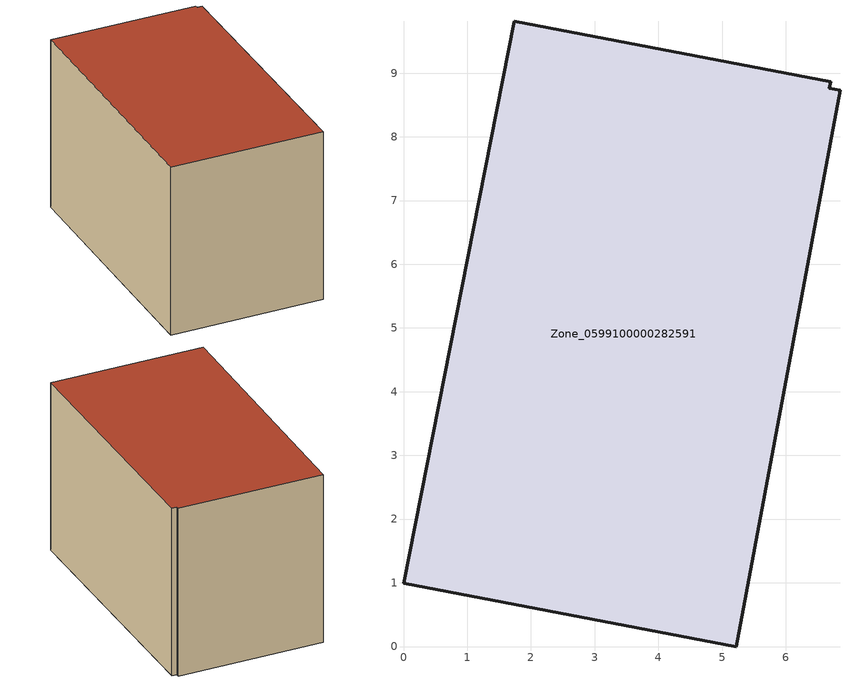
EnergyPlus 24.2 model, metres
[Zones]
Zone_0599100000282591
 floor ground (C_G): 0,0.99 1.74,9.81 6.7,8.86 6.68,8.77 6.85,8.73 5.22,0 z0
 wall outside (C_F): 1.74,9.81 0,0.99 5.22,0 6.85,8.73 6.68,8.77 6.7,8.86 1.74,9.81 z0:6.07
 roof outside (C_R): 0,0.99 5.22,0 6.85,8.73 6.68,8.77 6.7,8.86 1.74,9.81 z6.07
[BUILDING]
Pand.0599100000282591: North Axis=0; Terrain=City; Loads Convergence Tolerance Value=0.04; Temperature Convergence Tolerance Value=0.4; Solar Distribution=FullExterior; Maximum Number of Warmup Days=25; Minimum Number of Warmup Days=1
[Site:Location]
Rotterdam.The.Hague.AP_ZH_NLD Design_Conditions: Latitude=51.96; Longitude=4.45; Time Zone=1; Elevation=-4.5
[SITE:GROUNDTEMPERATURE:BUILDINGSURFACE]
18, 18, 18, 18, 18, 18, 18, 18, 18, 18, 18, 18
[MATERIAL] Thermal Absorptance=0.9; Solar Absorptance=0.7; Visible Absorptance=0.7
Name | Roughness | Thickness | Conductivity | Density | Specific Heat
G.TI.1946-1964 | MediumSmooth | 0.15 | 1 | 540 | 1210
F.TI.1946-1964 | Rough | 0.3 | 0.857143 | 1920 | 840
R.TI.1946-1964 | MediumRough | 0.2 | 0.277778 | 1500 | 1000
[CONSTRUCTION]
C_G: G.TI.1946-1964
C_F: F.TI.1946-1964
C_R: R.TI.1946-1964
[ZONE]
Zone_0599100000282591: Type=1; Multiplier=1; Ceiling Height=Autocalculate; Volume=Autocalculate; Floor Area=autocalculate; Part of Total Floor Area=Yes
[ZONEINFILTRATION:DESIGNFLOWRATE]
Infil_Zone_0599100000282591: Zone or ZoneList or Space or SpaceList=Zone_0599100000282591; Schedule=AlwaysOn; Design Flow Rate Calculation Method=Flow/Area; Flow Rate per Floor Area=0.003; Constant Term Coefficient=1; Temperature Term Coefficient=0; Velocity Term Coefficient=0; Velocity Squared Term Coefficient=0
[HVACTEMPLATE:ZONE:IDEALLOADSAIRSYSTEM]
Zone_0599100000282591: Maximum Heating Supply Air Temperature=50; Minimum Cooling Supply Air Temperature=13; Maximum Heating Supply Air Humidity Ratio=0.0156; Minimum Cooling Supply Air Humidity Ratio=0.0077; Heating Limit=NoLimit; Cooling Limit=NoLimit; Dehumidification Control Type=ConstantSensibleHeatRatio; Cooling Sensible Heat Ratio=0.7; Dehumidification Setpoint=60; Humidification Control Type=None; Humidification Setpoint=30; Outdoor Air Method=None; Outdoor Air Flow Rate per Person=0.00944; Outdoor Air Flow Rate per Zone Floor Area=0; Outdoor Air Flow Rate per Zone=0; Demand Controlled Ventilation Type=None; Outdoor Air Economizer Type=NoEconomizer; Heat Recovery Type=None; Sensible Heat Recovery Effectiveness=0.7; Latent Heat Recovery Effectiveness=0.65
[ZONECONTROL:THERMOSTAT]
ThermostatControl_Zone_0599100000282591: Zone or ZoneList=Zone_0599100000282591; Control Type Schedule=DualSetpointControlType; Control 1=Thermostat_Zone_0599100000282591; Temperature Difference Between Cutout And Setpoint=0
[THERMOSTATSETPOINT:DUALSETPOINT]
Thermostat_Zone_0599100000282591: Heating Setpoint Temperature Schedule=HeatingSetpoint_Zone_0599100000282591; Cooling Setpoint Temperature Schedule=CoolingSetpoint_Zone_0599100000282591
[SCHEDULE:COMPACT]
HeatingSetpoint_Zone_0599100000282591: Through: 12/31, For: AllDays, Until: 24:00, 21
CoolingSetpoint_Zone_0599100000282591: Through: 12/31, For: AllDays, Until: 24:00, 24
DualSetpointControlType: Through: 12/31, For: AllDays, Until: 24:00, 4
AlwaysOn: Through: 12/31, For: AllDays, Until: 24:00, 1
